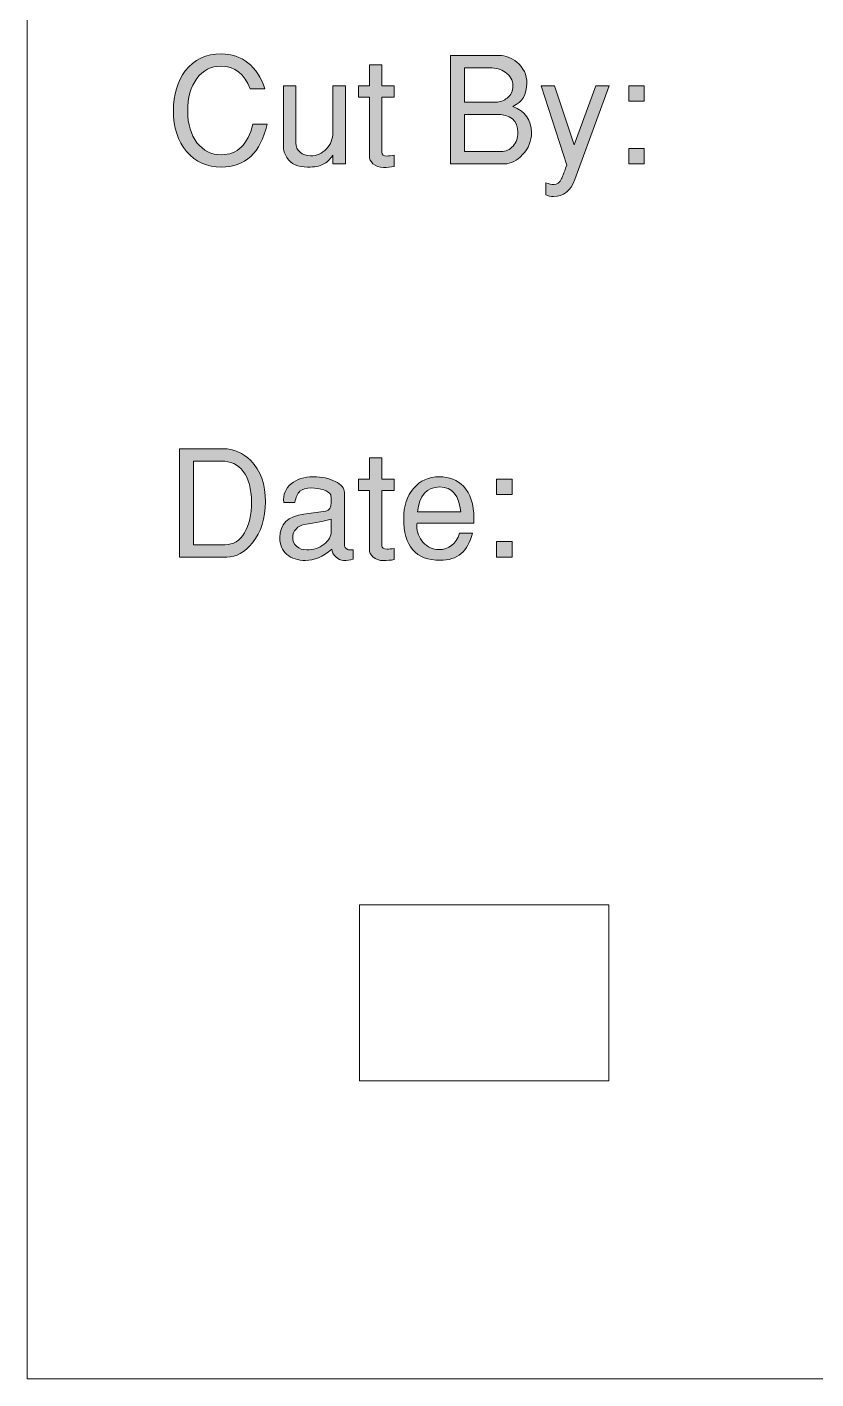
# Model space of a CAD drawing. Header units: inches. Extents: x 0.85 to 9.83, y -3.82 to -0.79.
# Drawn here: x 3.255 to 4.14, y -3.806 to -2.29 of the extents above; entities that cross this region are included whole.
import ezdxf

# ---------------------------------------------------------------- set-up
doc = ezdxf.new("R2010")
doc.units = ezdxf.units.IN
doc.header["$MEASUREMENT"] = 0
doc.layers.add('Layer 1', color=7, linetype='Continuous')

# ---------------------------------------------------------------- blocks, each defined once
blk = doc.blocks.new('block 12')
at = {"layer": 'Layer 1', "true_color": 0xed1f24}
h = blk.add_hatch(color=240, dxfattribs=at)
h.dxf.hatch_style = 2
edge = h.paths.add_edge_path()
edge.add_spline(control_points=[(3.5244, -2.3987), (3.517, -2.4308), (3.4999, -2.4469), (3.4731, -2.4469), (3.457, -2.4469), (3.444, -2.4411), (3.4342, -2.4295), (3.4243, -2.4179), (3.4194, -2.4025), (3.4194, -2.3835), (3.4194, -2.3655), (3.4239, -2.3507), (3.4327, -2.339), (3.4425, -2.3263), (3.456, -2.3199), (3.4732, -2.3199), (3.4846, -2.3199), (3.4945, -2.3232), (3.503, -2.33), (3.5115, -2.3367), (3.5178, -2.3464), (3.5219, -2.3592), (3.5219, -2.3592), (3.5056, -2.3592), (3.5056, -2.3592), (3.499, -2.3422), (3.488, -2.3337), (3.4726, -2.3337), (3.4614, -2.3337), (3.4524, -2.3383), (3.4456, -2.3475), (3.4388, -2.3568), (3.4354, -2.369), (3.4354, -2.3844), (3.4354, -2.3987), (3.4389, -2.4104), (3.4458, -2.4195), (3.4528, -2.4285), (3.4619, -2.433), (3.4731, -2.433), (3.4912, -2.433), (3.503, -2.4216), (3.5084, -2.3987), (3.5084, -2.3987), (3.5244, -2.3987), (3.5244, -2.3987)], knot_values=[0, 0, 0, 0, 1, 1, 1, 2, 2, 2, 3, 3, 3, 4, 4, 4, 5, 5, 5, 6, 6, 6, 7, 7, 7, 8, 8, 8, 9, 9, 9, 10, 10, 10, 11, 11, 11, 12, 12, 12, 13, 13, 13, 14, 14, 14, 15, 15, 15, 15], degree=3, periodic=1)
h = blk.add_hatch(color=240, dxfattribs=at)
h.dxf.hatch_style = 2
edge = h.paths.add_edge_path()
edge.add_spline(control_points=[(3.6669, -2.446), (3.6628, -2.4468), (3.6588, -2.4472), (3.6549, -2.4472), (3.65, -2.4472), (3.6461, -2.4458), (3.6431, -2.443), (3.6404, -2.4406), (3.6391, -2.4378), (3.6391, -2.4345), (3.6391, -2.4345), (3.6391, -2.3685), (3.6391, -2.3685), (3.6391, -2.3685), (3.6269, -2.3685), (3.6269, -2.3685), (3.6269, -2.3685), (3.6269, -2.3557), (3.6269, -2.3557), (3.6269, -2.3557), (3.6391, -2.3557), (3.6391, -2.3557), (3.6391, -2.3557), (3.6391, -2.332), (3.6391, -2.332), (3.6391, -2.332), (3.6531, -2.332), (3.6531, -2.332), (3.6531, -2.332), (3.6531, -2.3557), (3.6531, -2.3557), (3.6531, -2.3557), (3.6669, -2.3557), (3.6669, -2.3557), (3.6669, -2.3557), (3.6669, -2.3685), (3.6669, -2.3685), (3.6669, -2.3685), (3.6531, -2.3685), (3.6531, -2.3685), (3.6531, -2.3685), (3.6531, -2.4302), (3.6531, -2.4302), (3.6531, -2.433), (3.6551, -2.4344), (3.6592, -2.4344), (3.6609, -2.4344), (3.6635, -2.4341), (3.6669, -2.4335), (3.6669, -2.4335), (3.6669, -2.446), (3.6669, -2.446)], knot_values=[0, 0, 0, 0, 1, 1, 1, 2, 2, 2, 3, 3, 3, 4, 4, 4, 5, 5, 5, 6, 6, 6, 7, 7, 7, 8, 8, 8, 9, 9, 9, 10, 10, 10, 11, 11, 11, 12, 12, 12, 13, 13, 13, 14, 14, 14, 15, 15, 15, 16, 16, 16, 17, 17, 17, 17], degree=3, periodic=1)
h = blk.add_hatch(color=240, dxfattribs=at)
h.dxf.hatch_style = 2
edge = h.paths.add_edge_path()
edge.add_spline(control_points=[(3.8209, -2.4082), (3.8209, -2.4175), (3.8176, -2.4258), (3.8109, -2.4329), (3.8047, -2.4398), (3.7979, -2.4432), (3.7904, -2.4432), (3.7904, -2.4432), (3.7302, -2.4432), (3.7302, -2.4432), (3.7302, -2.4432), (3.7302, -2.3217), (3.7302, -2.3217), (3.7302, -2.3217), (3.7849, -2.3217), (3.7849, -2.3217), (3.7917, -2.3217), (3.7982, -2.3242), (3.8044, -2.3292), (3.812, -2.3353), (3.8157, -2.3432), (3.8157, -2.3529), (3.8157, -2.3653), (3.8105, -2.3739), (3.8001, -2.3787), (3.814, -2.3844), (3.8209, -2.3942), (3.8209, -2.4082)], knot_values=[0, 0, 0, 0, 1, 1, 1, 2, 2, 2, 3, 3, 3, 4, 4, 4, 5, 5, 5, 6, 6, 6, 7, 7, 7, 8, 8, 8, 9, 9, 9, 9], degree=3, periodic=1)
edge = h.paths.add_edge_path()
edge.add_spline(control_points=[(3.8001, -2.3559), (3.8001, -2.3492), (3.7972, -2.344), (3.7914, -2.3402), (3.7866, -2.3371), (3.7809, -2.3355), (3.7742, -2.3355), (3.7742, -2.3355), (3.7459, -2.3355), (3.7459, -2.3355), (3.7459, -2.3355), (3.7459, -2.3739), (3.7459, -2.3739), (3.7459, -2.3739), (3.7809, -2.3739), (3.7809, -2.3739), (3.7858, -2.3739), (3.7901, -2.3724), (3.7937, -2.3694), (3.798, -2.3659), (3.8001, -2.3614), (3.8001, -2.3559)], knot_values=[0, 0, 0, 0, 1, 1, 1, 2, 2, 2, 3, 3, 3, 4, 4, 4, 5, 5, 5, 6, 6, 6, 7, 7, 7, 7], degree=3, periodic=1)
edge = h.paths.add_edge_path()
edge.add_spline(control_points=[(3.8057, -2.4082), (3.8057, -2.3945), (3.7974, -2.3877), (3.7807, -2.3877), (3.7807, -2.3877), (3.7459, -2.3877), (3.7459, -2.3877), (3.7459, -2.3877), (3.7459, -2.4294), (3.7459, -2.4294), (3.7459, -2.4294), (3.7867, -2.4294), (3.7867, -2.4294), (3.7921, -2.4294), (3.7966, -2.4273), (3.8002, -2.4232), (3.8039, -2.4191), (3.8057, -2.4141), (3.8057, -2.4082)], knot_values=[0, 0, 0, 0, 1, 1, 1, 2, 2, 2, 3, 3, 3, 4, 4, 4, 5, 5, 5, 6, 6, 6, 6], degree=3, periodic=1)
h = blk.add_hatch(color=240, dxfattribs=at)
h.dxf.hatch_style = 2
edge = h.paths.add_edge_path()
edge.add_spline(control_points=[(3.6122, -2.4432), (3.6122, -2.4432), (3.5982, -2.4432), (3.5982, -2.4432), (3.5982, -2.4432), (3.5982, -2.4335), (3.5982, -2.4335), (3.5949, -2.4384), (3.5913, -2.4418), (3.5874, -2.4437), (3.5832, -2.4458), (3.5774, -2.4469), (3.5699, -2.4469), (3.5588, -2.4469), (3.551, -2.4433), (3.5466, -2.4362), (3.544, -2.4323), (3.5427, -2.428), (3.5427, -2.4232), (3.5427, -2.4232), (3.5427, -2.3557), (3.5427, -2.3557), (3.5427, -2.3557), (3.5567, -2.3557), (3.5567, -2.3557), (3.5567, -2.3557), (3.5567, -2.4199), (3.5567, -2.4199), (3.5567, -2.4239), (3.5583, -2.4273), (3.5614, -2.43), (3.5645, -2.4328), (3.5684, -2.4342), (3.5731, -2.4342), (3.5801, -2.4342), (3.586, -2.4317), (3.5909, -2.4265), (3.5958, -2.4214), (3.5982, -2.4152), (3.5982, -2.4079), (3.5982, -2.4079), (3.5982, -2.3557), (3.5982, -2.3557), (3.5982, -2.3557), (3.6122, -2.3557), (3.6122, -2.3557), (3.6122, -2.3557), (3.6122, -2.4432), (3.6122, -2.4432)], knot_values=[0, 0, 0, 0, 1, 1, 1, 2, 2, 2, 3, 3, 3, 4, 4, 4, 5, 5, 5, 6, 6, 6, 7, 7, 7, 8, 8, 8, 9, 9, 9, 10, 10, 10, 11, 11, 11, 12, 12, 12, 13, 13, 13, 14, 14, 14, 15, 15, 15, 16, 16, 16, 16], degree=3, periodic=1)
h = blk.add_hatch(color=240, dxfattribs=at)
h.dxf.hatch_style = 2
edge = h.paths.add_edge_path()
edge.add_spline(control_points=[(3.9081, -2.3557), (3.9081, -2.3557), (3.8694, -2.4609), (3.8694, -2.4609), (3.8647, -2.4735), (3.8569, -2.4799), (3.8457, -2.4799), (3.8423, -2.4799), (3.8394, -2.4792), (3.8371, -2.4779), (3.8371, -2.4779), (3.8371, -2.4644), (3.8371, -2.4644), (3.8406, -2.4658), (3.8437, -2.4665), (3.8462, -2.4665), (3.8496, -2.4665), (3.8524, -2.4643), (3.8547, -2.4597), (3.8551, -2.4591), (3.857, -2.4541), (3.8604, -2.4447), (3.8604, -2.4447), (3.8317, -2.3557), (3.8317, -2.3557), (3.8317, -2.3557), (3.8466, -2.3557), (3.8466, -2.3557), (3.8466, -2.3557), (3.8688, -2.4218), (3.8688, -2.4218), (3.8688, -2.4218), (3.8932, -2.3557), (3.8932, -2.3557), (3.8932, -2.3557), (3.9081, -2.3557), (3.9081, -2.3557)], knot_values=[0, 0, 0, 0, 1, 1, 1, 2, 2, 2, 3, 3, 3, 4, 4, 4, 5, 5, 5, 6, 6, 6, 7, 7, 7, 8, 8, 8, 9, 9, 9, 10, 10, 10, 11, 11, 11, 12, 12, 12, 12], degree=3, periodic=1)
h = blk.add_hatch(color=240, dxfattribs=at)
h.dxf.hatch_style = 2
h.paths.add_polyline_path([(3.9472, -2.373), (3.9299, -2.373), (3.9299, -2.3557), (3.9472, -2.3557)])
h.paths.add_polyline_path([(3.9472, -2.4432), (3.9299, -2.4432), (3.9299, -2.4259), (3.9472, -2.4259)])
at = {"layer": 'Layer 1', "lineweight": 0}
for points in [[(3.9472, -2.373), (3.9299, -2.373), (3.9299, -2.3557), (3.9472, -2.3557), (3.9472, -2.373)], [(3.9472, -2.4432), (3.9299, -2.4432), (3.9299, -2.4259), (3.9472, -2.4259), (3.9472, -2.4432)]]:
    blk.add_lwpolyline(points, dxfattribs=at)
for points, knots in [([(3.5244, -2.3987), (3.517, -2.4308), (3.4999, -2.4469), (3.4731, -2.4469), (3.457, -2.4469), (3.444, -2.4411), (3.4342, -2.4295), (3.4243, -2.4179), (3.4194, -2.4025), (3.4194, -2.3835), (3.4194, -2.3655), (3.4239, -2.3507), (3.4327, -2.339), (3.4425, -2.3263), (3.456, -2.3199), (3.4732, -2.3199), (3.4846, -2.3199), (3.4945, -2.3232), (3.503, -2.33), (3.5115, -2.3367), (3.5178, -2.3464), (3.5219, -2.3592), (3.5219, -2.3592), (3.5056, -2.3592), (3.5056, -2.3592), (3.499, -2.3422), (3.488, -2.3337), (3.4726, -2.3337), (3.4614, -2.3337), (3.4524, -2.3383), (3.4456, -2.3475), (3.4388, -2.3568), (3.4354, -2.369), (3.4354, -2.3844), (3.4354, -2.3987), (3.4389, -2.4104), (3.4458, -2.4195), (3.4528, -2.4285), (3.4619, -2.433), (3.4731, -2.433), (3.4912, -2.433), (3.503, -2.4216), (3.5084, -2.3987), (3.5084, -2.3987), (3.5244, -2.3987), (3.5244, -2.3987)], [0, 0, 0, 0, 1, 1, 1, 2, 2, 2, 3, 3, 3, 4, 4, 4, 5, 5, 5, 6, 6, 6, 7, 7, 7, 8, 8, 8, 9, 9, 9, 10, 10, 10, 11, 11, 11, 12, 12, 12, 13, 13, 13, 14, 14, 14, 15, 15, 15, 15]), ([(3.6669, -2.446), (3.6628, -2.4468), (3.6588, -2.4472), (3.6549, -2.4472), (3.65, -2.4472), (3.6461, -2.4458), (3.6431, -2.443), (3.6404, -2.4406), (3.6391, -2.4378), (3.6391, -2.4345), (3.6391, -2.4345), (3.6391, -2.3685), (3.6391, -2.3685), (3.6391, -2.3685), (3.6269, -2.3685), (3.6269, -2.3685), (3.6269, -2.3685), (3.6269, -2.3557), (3.6269, -2.3557), (3.6269, -2.3557), (3.6391, -2.3557), (3.6391, -2.3557), (3.6391, -2.3557), (3.6391, -2.332), (3.6391, -2.332), (3.6391, -2.332), (3.6531, -2.332), (3.6531, -2.332), (3.6531, -2.332), (3.6531, -2.3557), (3.6531, -2.3557), (3.6531, -2.3557), (3.6669, -2.3557), (3.6669, -2.3557), (3.6669, -2.3557), (3.6669, -2.3685), (3.6669, -2.3685), (3.6669, -2.3685), (3.6531, -2.3685), (3.6531, -2.3685), (3.6531, -2.3685), (3.6531, -2.4302), (3.6531, -2.4302), (3.6531, -2.433), (3.6551, -2.4344), (3.6592, -2.4344), (3.6609, -2.4344), (3.6635, -2.4341), (3.6669, -2.4335), (3.6669, -2.4335), (3.6669, -2.446), (3.6669, -2.446)], [0, 0, 0, 0, 1, 1, 1, 2, 2, 2, 3, 3, 3, 4, 4, 4, 5, 5, 5, 6, 6, 6, 7, 7, 7, 8, 8, 8, 9, 9, 9, 10, 10, 10, 11, 11, 11, 12, 12, 12, 13, 13, 13, 14, 14, 14, 15, 15, 15, 16, 16, 16, 17, 17, 17, 17]), ([(3.8209, -2.4082), (3.8209, -2.4175), (3.8176, -2.4258), (3.8109, -2.4329), (3.8047, -2.4398), (3.7979, -2.4432), (3.7904, -2.4432), (3.7904, -2.4432), (3.7302, -2.4432), (3.7302, -2.4432), (3.7302, -2.4432), (3.7302, -2.3217), (3.7302, -2.3217), (3.7302, -2.3217), (3.7849, -2.3217), (3.7849, -2.3217), (3.7917, -2.3217), (3.7982, -2.3242), (3.8044, -2.3292), (3.812, -2.3353), (3.8157, -2.3432), (3.8157, -2.3529), (3.8157, -2.3653), (3.8105, -2.3739), (3.8001, -2.3787), (3.814, -2.3844), (3.8209, -2.3942), (3.8209, -2.4082)], [0, 0, 0, 0, 1, 1, 1, 2, 2, 2, 3, 3, 3, 4, 4, 4, 5, 5, 5, 6, 6, 6, 7, 7, 7, 8, 8, 8, 9, 9, 9, 9]), ([(3.8001, -2.3559), (3.8001, -2.3492), (3.7972, -2.344), (3.7914, -2.3402), (3.7866, -2.3371), (3.7809, -2.3355), (3.7742, -2.3355), (3.7742, -2.3355), (3.7459, -2.3355), (3.7459, -2.3355), (3.7459, -2.3355), (3.7459, -2.3739), (3.7459, -2.3739), (3.7459, -2.3739), (3.7809, -2.3739), (3.7809, -2.3739), (3.7858, -2.3739), (3.7901, -2.3724), (3.7937, -2.3694), (3.798, -2.3659), (3.8001, -2.3614), (3.8001, -2.3559)], [0, 0, 0, 0, 1, 1, 1, 2, 2, 2, 3, 3, 3, 4, 4, 4, 5, 5, 5, 6, 6, 6, 7, 7, 7, 7]), ([(3.6122, -2.4432), (3.6122, -2.4432), (3.5982, -2.4432), (3.5982, -2.4432), (3.5982, -2.4432), (3.5982, -2.4335), (3.5982, -2.4335), (3.5949, -2.4384), (3.5913, -2.4418), (3.5874, -2.4437), (3.5832, -2.4458), (3.5774, -2.4469), (3.5699, -2.4469), (3.5588, -2.4469), (3.551, -2.4433), (3.5466, -2.4362), (3.544, -2.4323), (3.5427, -2.428), (3.5427, -2.4232), (3.5427, -2.4232), (3.5427, -2.3557), (3.5427, -2.3557), (3.5427, -2.3557), (3.5567, -2.3557), (3.5567, -2.3557), (3.5567, -2.3557), (3.5567, -2.4199), (3.5567, -2.4199), (3.5567, -2.4239), (3.5583, -2.4273), (3.5614, -2.43), (3.5645, -2.4328), (3.5684, -2.4342), (3.5731, -2.4342), (3.5801, -2.4342), (3.586, -2.4317), (3.5909, -2.4265), (3.5958, -2.4214), (3.5982, -2.4152), (3.5982, -2.4079), (3.5982, -2.4079), (3.5982, -2.3557), (3.5982, -2.3557), (3.5982, -2.3557), (3.6122, -2.3557), (3.6122, -2.3557), (3.6122, -2.3557), (3.6122, -2.4432), (3.6122, -2.4432)], [0, 0, 0, 0, 1, 1, 1, 2, 2, 2, 3, 3, 3, 4, 4, 4, 5, 5, 5, 6, 6, 6, 7, 7, 7, 8, 8, 8, 9, 9, 9, 10, 10, 10, 11, 11, 11, 12, 12, 12, 13, 13, 13, 14, 14, 14, 15, 15, 15, 16, 16, 16, 16]), ([(3.9081, -2.3557), (3.9081, -2.3557), (3.8694, -2.4609), (3.8694, -2.4609), (3.8647, -2.4735), (3.8569, -2.4799), (3.8457, -2.4799), (3.8423, -2.4799), (3.8394, -2.4792), (3.8371, -2.4779), (3.8371, -2.4779), (3.8371, -2.4644), (3.8371, -2.4644), (3.8406, -2.4658), (3.8437, -2.4665), (3.8462, -2.4665), (3.8496, -2.4665), (3.8524, -2.4643), (3.8547, -2.4597), (3.8551, -2.4591), (3.857, -2.4541), (3.8604, -2.4447), (3.8604, -2.4447), (3.8317, -2.3557), (3.8317, -2.3557), (3.8317, -2.3557), (3.8466, -2.3557), (3.8466, -2.3557), (3.8466, -2.3557), (3.8688, -2.4218), (3.8688, -2.4218), (3.8688, -2.4218), (3.8932, -2.3557), (3.8932, -2.3557), (3.8932, -2.3557), (3.9081, -2.3557), (3.9081, -2.3557)], [0, 0, 0, 0, 1, 1, 1, 2, 2, 2, 3, 3, 3, 4, 4, 4, 5, 5, 5, 6, 6, 6, 7, 7, 7, 8, 8, 8, 9, 9, 9, 10, 10, 10, 11, 11, 11, 12, 12, 12, 12]), ([(3.8057, -2.4082), (3.8057, -2.3945), (3.7974, -2.3877), (3.7807, -2.3877), (3.7807, -2.3877), (3.7459, -2.3877), (3.7459, -2.3877), (3.7459, -2.3877), (3.7459, -2.4294), (3.7459, -2.4294), (3.7459, -2.4294), (3.7867, -2.4294), (3.7867, -2.4294), (3.7921, -2.4294), (3.7966, -2.4273), (3.8002, -2.4232), (3.8039, -2.4191), (3.8057, -2.4141), (3.8057, -2.4082)], [0, 0, 0, 0, 1, 1, 1, 2, 2, 2, 3, 3, 3, 4, 4, 4, 5, 5, 5, 6, 6, 6, 6])]:
    blk.add_open_spline(points, degree=3, knots=knots, dxfattribs=at)
blk = doc.blocks.new('block 14')
at = {"layer": 'Layer 1', "true_color": 0xed1f24}
h = blk.add_hatch(color=240, dxfattribs=at)
h.dxf.hatch_style = 2
edge = h.paths.add_edge_path()
edge.add_spline(control_points=[(3.5226, -2.8224), (3.5226, -2.8408), (3.5177, -2.8561), (3.5081, -2.8682), (3.4994, -2.8789), (3.4898, -2.8842), (3.4792, -2.8842), (3.4792, -2.8842), (3.4262, -2.8842), (3.4262, -2.8842), (3.4262, -2.8842), (3.4262, -2.7627), (3.4262, -2.7627), (3.4262, -2.7627), (3.4756, -2.7627), (3.4756, -2.7627), (3.487, -2.7627), (3.4972, -2.7672), (3.5061, -2.7761), (3.5171, -2.7871), (3.5226, -2.8025), (3.5226, -2.8224)], knot_values=[0, 0, 0, 0, 1, 1, 1, 2, 2, 2, 3, 3, 3, 4, 4, 4, 5, 5, 5, 6, 6, 6, 7, 7, 7, 7], degree=3, periodic=1)
edge = h.paths.add_edge_path()
edge.add_spline(control_points=[(3.5069, -2.8224), (3.5069, -2.8076), (3.5038, -2.7962), (3.4976, -2.7881), (3.4916, -2.7804), (3.4834, -2.7766), (3.4731, -2.7766), (3.4731, -2.7766), (3.4419, -2.7766), (3.4419, -2.7766), (3.4419, -2.7766), (3.4419, -2.8704), (3.4419, -2.8704), (3.4419, -2.8704), (3.4772, -2.8704), (3.4772, -2.8704), (3.4866, -2.8704), (3.4939, -2.8659), (3.4992, -2.8569), (3.5044, -2.8482), (3.5069, -2.8367), (3.5069, -2.8224)], knot_values=[0, 0, 0, 0, 1, 1, 1, 2, 2, 2, 3, 3, 3, 4, 4, 4, 5, 5, 5, 6, 6, 6, 7, 7, 7, 7], degree=3, periodic=1)
h = blk.add_hatch(color=240, dxfattribs=at)
h.dxf.hatch_style = 2
edge = h.paths.add_edge_path()
edge.add_spline(control_points=[(3.6669, -2.8871), (3.6628, -2.8878), (3.6588, -2.8882), (3.6549, -2.8882), (3.65, -2.8882), (3.6461, -2.8868), (3.6431, -2.8841), (3.6404, -2.8816), (3.6391, -2.8788), (3.6391, -2.8756), (3.6391, -2.8756), (3.6391, -2.8096), (3.6391, -2.8096), (3.6391, -2.8096), (3.6269, -2.8096), (3.6269, -2.8096), (3.6269, -2.8096), (3.6269, -2.7967), (3.6269, -2.7967), (3.6269, -2.7967), (3.6391, -2.7967), (3.6391, -2.7967), (3.6391, -2.7967), (3.6391, -2.7731), (3.6391, -2.7731), (3.6391, -2.7731), (3.6531, -2.7731), (3.6531, -2.7731), (3.6531, -2.7731), (3.6531, -2.7967), (3.6531, -2.7967), (3.6531, -2.7967), (3.6669, -2.7967), (3.6669, -2.7967), (3.6669, -2.7967), (3.6669, -2.8096), (3.6669, -2.8096), (3.6669, -2.8096), (3.6531, -2.8096), (3.6531, -2.8096), (3.6531, -2.8096), (3.6531, -2.8712), (3.6531, -2.8712), (3.6531, -2.874), (3.6551, -2.8754), (3.6592, -2.8754), (3.6609, -2.8754), (3.6635, -2.8751), (3.6669, -2.8746), (3.6669, -2.8746), (3.6669, -2.8871), (3.6669, -2.8871)], knot_values=[0, 0, 0, 0, 1, 1, 1, 2, 2, 2, 3, 3, 3, 4, 4, 4, 5, 5, 5, 6, 6, 6, 7, 7, 7, 8, 8, 8, 9, 9, 9, 10, 10, 10, 11, 11, 11, 12, 12, 12, 13, 13, 13, 14, 14, 14, 15, 15, 15, 16, 16, 16, 17, 17, 17, 17], degree=3, periodic=1)
h = blk.add_hatch(color=240, dxfattribs=at)
h.dxf.hatch_style = 2
edge = h.paths.add_edge_path()
edge.add_spline(control_points=[(3.6209, -2.8866), (3.6175, -2.8876), (3.6139, -2.8881), (3.6101, -2.8881), (3.6071, -2.8881), (3.6042, -2.8867), (3.6015, -2.884), (3.5988, -2.8813), (3.5972, -2.8784), (3.5969, -2.8754), (3.5868, -2.8839), (3.577, -2.8881), (3.5676, -2.8881), (3.5588, -2.8881), (3.5518, -2.8858), (3.5466, -2.8812), (3.5414, -2.8767), (3.5387, -2.8704), (3.5387, -2.8624), (3.5387, -2.8472), (3.5478, -2.8384), (3.5658, -2.836), (3.5658, -2.836), (3.5904, -2.8326), (3.5904, -2.8326), (3.5943, -2.8321), (3.5962, -2.8289), (3.5962, -2.8231), (3.5962, -2.8182), (3.5961, -2.8154), (3.5958, -2.8146), (3.5947, -2.8122), (3.5922, -2.8104), (3.588, -2.8089), (3.5839, -2.8075), (3.5791, -2.8067), (3.5738, -2.8067), (3.5683, -2.8067), (3.5641, -2.808), (3.5613, -2.8105), (3.5584, -2.813), (3.5566, -2.8171), (3.5557, -2.8229), (3.5557, -2.8229), (3.5431, -2.8229), (3.5431, -2.8229), (3.5423, -2.8142), (3.5451, -2.8073), (3.5514, -2.8021), (3.5577, -2.7968), (3.566, -2.7942), (3.5761, -2.7942), (3.5859, -2.7942), (3.5941, -2.796), (3.6009, -2.7994), (3.6077, -2.8028), (3.6111, -2.807), (3.6111, -2.8119), (3.6111, -2.8119), (3.6111, -2.8711), (3.6111, -2.8711), (3.6111, -2.8723), (3.6117, -2.8734), (3.6128, -2.8744), (3.614, -2.8754), (3.6153, -2.876), (3.6167, -2.8762), (3.6179, -2.8763), (3.6192, -2.8763), (3.6209, -2.8762), (3.6209, -2.8762), (3.6209, -2.8866), (3.6209, -2.8866)], knot_values=[0, 0, 0, 0, 1, 1, 1, 2, 2, 2, 3, 3, 3, 4, 4, 4, 5, 5, 5, 6, 6, 6, 7, 7, 7, 8, 8, 8, 9, 9, 9, 10, 10, 10, 11, 11, 11, 12, 12, 12, 13, 13, 13, 14, 14, 14, 15, 15, 15, 16, 16, 16, 17, 17, 17, 18, 18, 18, 19, 19, 19, 20, 20, 20, 21, 21, 21, 22, 22, 22, 23, 23, 23, 24, 24, 24, 24], degree=3, periodic=1)
edge = h.paths.add_edge_path()
edge.add_spline(control_points=[(3.5962, -2.8553), (3.5962, -2.8553), (3.5961, -2.8417), (3.5961, -2.8417), (3.5894, -2.8436), (3.5793, -2.8456), (3.5659, -2.8476), (3.5624, -2.8483), (3.5594, -2.85), (3.5569, -2.8528), (3.5543, -2.8556), (3.5531, -2.8587), (3.5531, -2.8622), (3.5531, -2.8662), (3.5546, -2.8695), (3.5575, -2.8722), (3.5605, -2.8749), (3.5643, -2.8762), (3.5689, -2.8762), (3.5764, -2.8762), (3.5828, -2.8741), (3.5883, -2.8699), (3.5937, -2.8656), (3.5964, -2.8608), (3.5962, -2.8553)], knot_values=[0, 0, 0, 0, 1, 1, 1, 2, 2, 2, 3, 3, 3, 4, 4, 4, 5, 5, 5, 6, 6, 6, 7, 7, 7, 8, 8, 8, 8], degree=3, periodic=1)
h = blk.add_hatch(color=240, dxfattribs=at)
h.dxf.hatch_style = 2
edge = h.paths.add_edge_path()
edge.add_spline(control_points=[(3.7564, -2.8409), (3.7564, -2.843), (3.7564, -2.8447), (3.7562, -2.8461), (3.7562, -2.8461), (3.6926, -2.8461), (3.6926, -2.8461), (3.6925, -2.8468), (3.6924, -2.848), (3.6924, -2.8494), (3.6924, -2.8564), (3.6948, -2.8626), (3.6996, -2.8679), (3.7045, -2.8732), (3.7102, -2.8759), (3.7168, -2.8759), (3.7284, -2.8759), (3.7362, -2.8698), (3.7403, -2.8576), (3.7403, -2.8576), (3.7546, -2.8576), (3.7546, -2.8576), (3.7499, -2.8778), (3.7379, -2.8879), (3.7184, -2.8879), (3.6912, -2.8879), (3.6776, -2.8721), (3.6776, -2.8406), (3.6776, -2.827), (3.6813, -2.8159), (3.6887, -2.8072), (3.6962, -2.7986), (3.7057, -2.7942), (3.7174, -2.7942), (3.7289, -2.7942), (3.738, -2.7978), (3.7447, -2.8049), (3.7524, -2.813), (3.7563, -2.825), (3.7564, -2.8409)], knot_values=[0, 0, 0, 0, 1, 1, 1, 2, 2, 2, 3, 3, 3, 4, 4, 4, 5, 5, 5, 6, 6, 6, 7, 7, 7, 8, 8, 8, 9, 9, 9, 10, 10, 10, 11, 11, 11, 12, 12, 12, 13, 13, 13, 13], degree=3, periodic=1)
edge = h.paths.add_edge_path()
edge.add_spline(control_points=[(3.7416, -2.8337), (3.7398, -2.815), (3.7319, -2.8056), (3.718, -2.8056), (3.7035, -2.8056), (3.6952, -2.815), (3.6931, -2.8337), (3.6931, -2.8337), (3.7416, -2.8337), (3.7416, -2.8337)], knot_values=[0, 0, 0, 0, 1, 1, 1, 2, 2, 2, 3, 3, 3, 3], degree=3, periodic=1)
h = blk.add_hatch(color=240, dxfattribs=at)
h.dxf.hatch_style = 2
h.paths.add_polyline_path([(3.7991, -2.8141), (3.7817, -2.8141), (3.7817, -2.7967), (3.7991, -2.7967)])
h.paths.add_polyline_path([(3.7991, -2.8842), (3.7817, -2.8842), (3.7817, -2.8669), (3.7991, -2.8669)])
at = {"layer": 'Layer 1', "lineweight": 0}
for points in [[(3.7991, -2.8141), (3.7817, -2.8141), (3.7817, -2.7967), (3.7991, -2.7967), (3.7991, -2.8141)], [(3.7991, -2.8842), (3.7817, -2.8842), (3.7817, -2.8669), (3.7991, -2.8669), (3.7991, -2.8842)]]:
    blk.add_lwpolyline(points, dxfattribs=at)
for points, knots in [([(3.5226, -2.8224), (3.5226, -2.8408), (3.5177, -2.8561), (3.5081, -2.8682), (3.4994, -2.8789), (3.4898, -2.8842), (3.4792, -2.8842), (3.4792, -2.8842), (3.4262, -2.8842), (3.4262, -2.8842), (3.4262, -2.8842), (3.4262, -2.7627), (3.4262, -2.7627), (3.4262, -2.7627), (3.4756, -2.7627), (3.4756, -2.7627), (3.487, -2.7627), (3.4972, -2.7672), (3.5061, -2.7761), (3.5171, -2.7871), (3.5226, -2.8025), (3.5226, -2.8224)], [0, 0, 0, 0, 1, 1, 1, 2, 2, 2, 3, 3, 3, 4, 4, 4, 5, 5, 5, 6, 6, 6, 7, 7, 7, 7]), ([(3.6669, -2.8871), (3.6628, -2.8878), (3.6588, -2.8882), (3.6549, -2.8882), (3.65, -2.8882), (3.6461, -2.8868), (3.6431, -2.8841), (3.6404, -2.8816), (3.6391, -2.8788), (3.6391, -2.8756), (3.6391, -2.8756), (3.6391, -2.8096), (3.6391, -2.8096), (3.6391, -2.8096), (3.6269, -2.8096), (3.6269, -2.8096), (3.6269, -2.8096), (3.6269, -2.7967), (3.6269, -2.7967), (3.6269, -2.7967), (3.6391, -2.7967), (3.6391, -2.7967), (3.6391, -2.7967), (3.6391, -2.7731), (3.6391, -2.7731), (3.6391, -2.7731), (3.6531, -2.7731), (3.6531, -2.7731), (3.6531, -2.7731), (3.6531, -2.7967), (3.6531, -2.7967), (3.6531, -2.7967), (3.6669, -2.7967), (3.6669, -2.7967), (3.6669, -2.7967), (3.6669, -2.8096), (3.6669, -2.8096), (3.6669, -2.8096), (3.6531, -2.8096), (3.6531, -2.8096), (3.6531, -2.8096), (3.6531, -2.8712), (3.6531, -2.8712), (3.6531, -2.874), (3.6551, -2.8754), (3.6592, -2.8754), (3.6609, -2.8754), (3.6635, -2.8751), (3.6669, -2.8746), (3.6669, -2.8746), (3.6669, -2.8871), (3.6669, -2.8871)], [0, 0, 0, 0, 1, 1, 1, 2, 2, 2, 3, 3, 3, 4, 4, 4, 5, 5, 5, 6, 6, 6, 7, 7, 7, 8, 8, 8, 9, 9, 9, 10, 10, 10, 11, 11, 11, 12, 12, 12, 13, 13, 13, 14, 14, 14, 15, 15, 15, 16, 16, 16, 17, 17, 17, 17]), ([(3.5069, -2.8224), (3.5069, -2.8076), (3.5038, -2.7962), (3.4976, -2.7881), (3.4916, -2.7804), (3.4834, -2.7766), (3.4731, -2.7766), (3.4731, -2.7766), (3.4419, -2.7766), (3.4419, -2.7766), (3.4419, -2.7766), (3.4419, -2.8704), (3.4419, -2.8704), (3.4419, -2.8704), (3.4772, -2.8704), (3.4772, -2.8704), (3.4866, -2.8704), (3.4939, -2.8659), (3.4992, -2.8569), (3.5044, -2.8482), (3.5069, -2.8367), (3.5069, -2.8224)], [0, 0, 0, 0, 1, 1, 1, 2, 2, 2, 3, 3, 3, 4, 4, 4, 5, 5, 5, 6, 6, 6, 7, 7, 7, 7]), ([(3.6209, -2.8866), (3.6175, -2.8876), (3.6139, -2.8881), (3.6101, -2.8881), (3.6071, -2.8881), (3.6042, -2.8867), (3.6015, -2.884), (3.5988, -2.8813), (3.5972, -2.8784), (3.5969, -2.8754), (3.5868, -2.8839), (3.577, -2.8881), (3.5676, -2.8881), (3.5588, -2.8881), (3.5518, -2.8858), (3.5466, -2.8812), (3.5414, -2.8767), (3.5387, -2.8704), (3.5387, -2.8624), (3.5387, -2.8472), (3.5478, -2.8384), (3.5658, -2.836), (3.5658, -2.836), (3.5904, -2.8326), (3.5904, -2.8326), (3.5943, -2.8321), (3.5962, -2.8289), (3.5962, -2.8231), (3.5962, -2.8182), (3.5961, -2.8154), (3.5958, -2.8146), (3.5947, -2.8122), (3.5922, -2.8104), (3.588, -2.8089), (3.5839, -2.8075), (3.5791, -2.8067), (3.5738, -2.8067), (3.5683, -2.8067), (3.5641, -2.808), (3.5613, -2.8105), (3.5584, -2.813), (3.5566, -2.8171), (3.5557, -2.8229), (3.5557, -2.8229), (3.5431, -2.8229), (3.5431, -2.8229), (3.5423, -2.8142), (3.5451, -2.8073), (3.5514, -2.8021), (3.5577, -2.7968), (3.566, -2.7942), (3.5761, -2.7942), (3.5859, -2.7942), (3.5941, -2.796), (3.6009, -2.7994), (3.6077, -2.8028), (3.6111, -2.807), (3.6111, -2.8119), (3.6111, -2.8119), (3.6111, -2.8711), (3.6111, -2.8711), (3.6111, -2.8723), (3.6117, -2.8734), (3.6128, -2.8744), (3.614, -2.8754), (3.6153, -2.876), (3.6167, -2.8762), (3.6179, -2.8763), (3.6192, -2.8763), (3.6209, -2.8762), (3.6209, -2.8762), (3.6209, -2.8866), (3.6209, -2.8866)], [0, 0, 0, 0, 1, 1, 1, 2, 2, 2, 3, 3, 3, 4, 4, 4, 5, 5, 5, 6, 6, 6, 7, 7, 7, 8, 8, 8, 9, 9, 9, 10, 10, 10, 11, 11, 11, 12, 12, 12, 13, 13, 13, 14, 14, 14, 15, 15, 15, 16, 16, 16, 17, 17, 17, 18, 18, 18, 19, 19, 19, 20, 20, 20, 21, 21, 21, 22, 22, 22, 23, 23, 23, 24, 24, 24, 24]), ([(3.7564, -2.8409), (3.7564, -2.843), (3.7564, -2.8447), (3.7562, -2.8461), (3.7562, -2.8461), (3.6926, -2.8461), (3.6926, -2.8461), (3.6925, -2.8468), (3.6924, -2.848), (3.6924, -2.8494), (3.6924, -2.8564), (3.6948, -2.8626), (3.6996, -2.8679), (3.7045, -2.8732), (3.7102, -2.8759), (3.7168, -2.8759), (3.7284, -2.8759), (3.7362, -2.8698), (3.7403, -2.8576), (3.7403, -2.8576), (3.7546, -2.8576), (3.7546, -2.8576), (3.7499, -2.8778), (3.7379, -2.8879), (3.7184, -2.8879), (3.6912, -2.8879), (3.6776, -2.8721), (3.6776, -2.8406), (3.6776, -2.827), (3.6813, -2.8159), (3.6887, -2.8072), (3.6962, -2.7986), (3.7057, -2.7942), (3.7174, -2.7942), (3.7289, -2.7942), (3.738, -2.7978), (3.7447, -2.8049), (3.7524, -2.813), (3.7563, -2.825), (3.7564, -2.8409)], [0, 0, 0, 0, 1, 1, 1, 2, 2, 2, 3, 3, 3, 4, 4, 4, 5, 5, 5, 6, 6, 6, 7, 7, 7, 8, 8, 8, 9, 9, 9, 10, 10, 10, 11, 11, 11, 12, 12, 12, 13, 13, 13, 13]), ([(3.7416, -2.8337), (3.7398, -2.815), (3.7319, -2.8056), (3.718, -2.8056), (3.7035, -2.8056), (3.6952, -2.815), (3.6931, -2.8337), (3.6931, -2.8337), (3.7416, -2.8337), (3.7416, -2.8337)], [0, 0, 0, 0, 1, 1, 1, 2, 2, 2, 3, 3, 3, 3]), ([(3.5962, -2.8553), (3.5962, -2.8553), (3.5961, -2.8417), (3.5961, -2.8417), (3.5894, -2.8436), (3.5793, -2.8456), (3.5659, -2.8476), (3.5624, -2.8483), (3.5594, -2.85), (3.5569, -2.8528), (3.5543, -2.8556), (3.5531, -2.8587), (3.5531, -2.8622), (3.5531, -2.8662), (3.5546, -2.8695), (3.5575, -2.8722), (3.5605, -2.8749), (3.5643, -2.8762), (3.5689, -2.8762), (3.5764, -2.8762), (3.5828, -2.8741), (3.5883, -2.8699), (3.5937, -2.8656), (3.5964, -2.8608), (3.5962, -2.8553)], [0, 0, 0, 0, 1, 1, 1, 2, 2, 2, 3, 3, 3, 4, 4, 4, 5, 5, 5, 6, 6, 6, 7, 7, 7, 8, 8, 8, 8])]:
    blk.add_open_spline(points, degree=3, knots=knots, dxfattribs=at)
blk = doc.blocks.new('block 5')
at = {"layer": 'Layer 1'}
for name in ['block 12', 'block 14']:
    blk.add_blockref(name, (0, 0), dxfattribs=at)
blk = doc.blocks.new('block 3')
at = {"layer": 'Layer 1'}
blk.add_blockref('block 5', (0, 0), dxfattribs=at)
blk = doc.blocks.new('block 22')
at = {"layer": 'Layer 1', "color": 7, "lineweight": 5, "true_color": 0xffffff}
for points in [[(3.2552, -0.7929), (3.2552, -3.8061), (5.3177, -3.8061), (5.3177, -0.7929), (3.2552, -0.7929)], [(3.9075, -3.2744), (3.7677, -3.2744), (3.628, -3.2744), (3.628, -3.4719), (3.7677, -3.4719), (3.9075, -3.4719), (3.9075, -3.2744)]]:
    blk.add_lwpolyline(points, dxfattribs=at)
blk = doc.blocks.new('block 21')
at = {"layer": 'Layer 1'}
blk.add_blockref('block 22', (0, 0), dxfattribs=at)
blk = doc.blocks.new('block 2')
at = {"layer": 'Layer 1'}
for name in ['block 21', 'block 3']:
    blk.add_blockref(name, (0, 0), dxfattribs=at)

msp = doc.modelspace()

# ---------------------------------------------------------------- block references
at = {"layer": 'Layer 1'}
msp.add_blockref('block 2', (0, 0), dxfattribs=at)

doc.saveas('drawing.dxf')
